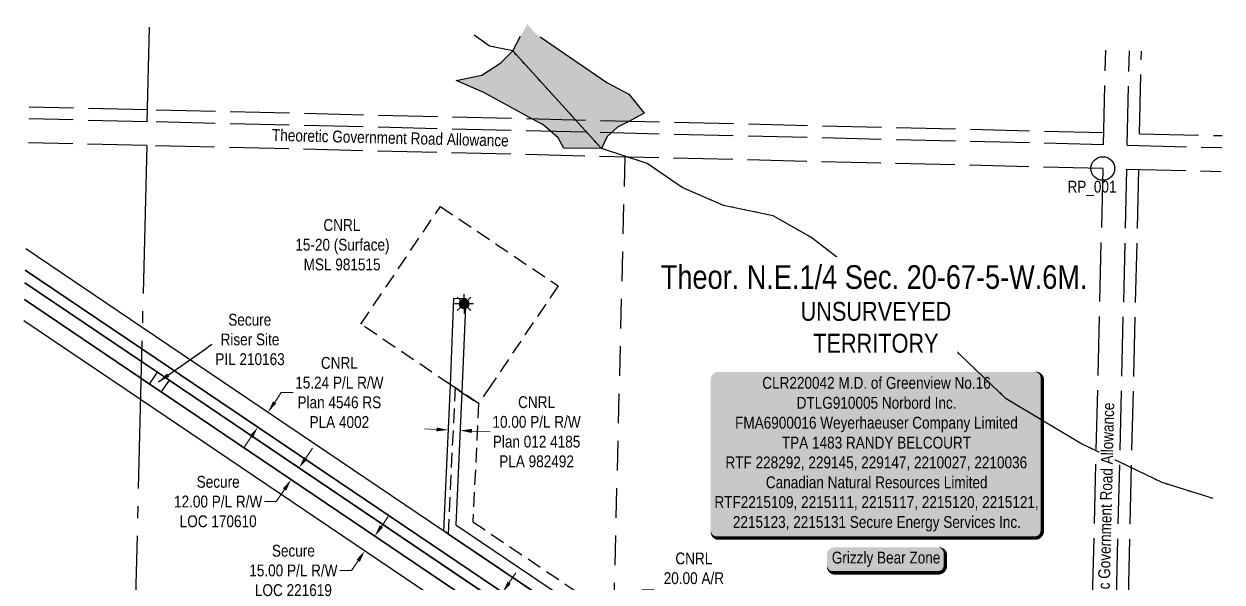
# Model space of a CAD drawing. Extents: x 388192 to 392250, y 6075257 to 6078288.
# Drawn here: x 389066 to 390078, y 6075915 to 6076387 of the extents above; entities that cross this region are included whole.
import ezdxf
from ezdxf.enums import TextEntityAlignment as Align

# ---------------------------------------------------------------- set-up
doc = ezdxf.new("R2010")
doc.units = 0
doc.header["$LTSCALE"] = 5
doc.header["$PDSIZE"] = 0.5
for name, pattern in [('foc-ACCESSROAD', [3.75, 2.5, -1.25]), ('foc-LSD', [8, 5, -3]), ('foc-QUARTERLINE', [33, 25, -3, 2, -3]), ('foc-UNSURVEYED', [12.5, 10, -2.5]), ('foc-WHEELTRACKS', [2, 0.4, -1.6])]:
    doc.linetypes.add(name, pattern=pattern)
doc.layers.get('Defpoints').update_dxf_attribs({"color": 9})
for name, color, linetype in [('35', 37, 'Continuous'), ('AS-WILDLIFE-BLOCK', 131, 'Continuous'), ('C-AR', 13, 'foc-ACCESSROAD'), ('C-RW', 13, 'Continuous'), ('C-SYMBOL', 7, 'Continuous'), ('C-WS', 13, 'foc-ACCESSROAD'), ('C-WS-S', 13, 'Continuous'), ('F-RW', 190, 'Continuous'), ('F-WS', 190, 'foc-ACCESSROAD'), ('L-QSEC', 8, 'foc-QUARTERLINE'), ('L-ROAD-T', 7, 'Continuous'), ('L-SECTION-LSD', 7, 'foc-LSD'), ('L-UNS-T', 3, 'Continuous'), ('L-USEC', 7, 'foc-UNSURVEYED'), ('T-WATER', 160, 'Continuous'), ('T-WATER-H', 133, 'Continuous'), ('T-WATER-P3', 160, 'foc-WHEELTRACKS')]:
    doc.layers.add(name, color=color, linetype=linetype)
for name, color, linetype, lineweight in [('C-AR-T', 13, 'Continuous', 9), ('C-WS-T', 13, 'Continuous', 9), ('F-AR-T', 190, 'Continuous', 9), ('F-WS-T', 190, 'Continuous', 9)]:
    doc.layers.add(name, color=color, linetype=linetype, lineweight=lineweight)
doc.styles.add('175L', font='ARIALN.TTF', dxfattribs={"height": 20})
doc.styles.add('80', font='ARIALN.TTF', dxfattribs={"height": 10})
doc.styles.add('80CG', font='ARIALN.TTF', dxfattribs={"height": 10})
doc.styles.add('80L', font='ARIALN.TTF', dxfattribs={"height": 10})
doc.styles.add('foc-LtypeFont', font='ARIALN.TTF', dxfattribs={"height": 7.35})
doc.linetypes.add('foc-TOPO-flowdirection-NOLINE', pattern='A,0,[">",foc-LtypeFont,S=0.3,R=0,X=0,Y=-0.945],-20,[">",foc-LtypeFont,S=0.3,R=0,X=0,Y=-0.945],0', length=20)
doc.dimstyles.new('Compass 5 000', dxfattribs={"dimscale": 5, "dimtxt": 9, "dimasz": 2, "dimexe": 0.2, "dimexo": 0.0625, "dimgap": 0.5, "dimtad": 0, "dimtih": 1, "dimtoh": 1, "dimzin": 0, "dimdsep": 46, "dimtxsty": '80CG', "dimcen": 0.1, "dimse1": 1, "dimse2": 1, "dimclrd": 256, "dimclrt": 256, "dimaunit": 1, "dimadec": 4, "dimazin": 0, "dimtfac": 0.06, "dimtofl": 0, "dimtmove": 0, "dimatfit": 1, "dimfxl": 0.2, "dimtolj": 1, "dimtzin": 0, "dimlwd": -1, "dimarcsym": 0})

# ---------------------------------------------------------------- blocks, each defined once
blk = doc.blocks.new('*U23')
h = blk.add_hatch(color=255)
edge = h.paths.add_edge_path()
edge.add_line((-134, -71), (134, -71))
edge.add_arc((134, -65), 6, 270, 360)
edge.add_line((140, -65), (140, 63.5))
edge.add_arc((134, 63.5), 6, 0, 90)
edge.add_line((134, 69.5), (-134, 69.5))
edge.add_arc((-134, 63.5), 6, 90, 180)
edge.add_line((-140, 63.5), (-140, -65))
edge.add_arc((-134, -65), 6, 180, 270)
at = {"color": 44, "flags": 128}
blk.add_lwpolyline([(-134, -71, 3, 3, 0), (134, -71, 3, 3, 0.414214), (140, -65, 3, 3, 0), (140, 63.5, 3, 0, 0.414214), (134, 69.5, 0, 0, 0), (-134, 69.5, 0, 0, 0.414214), (-140, 63.5, 0, 0, 0), (-140, -65, 0, 3, 0.414214)], format="xyseb", close=True, dxfattribs=at)
at = {"color": 44, "style": '80'}
blk.add_attdef('ENTER_TEXT_001', (-36, -5), '', height=10, dxfattribs=at)
blk = doc.blocks.new('*D25')
at = {"layer": 'Defpoints', "color": 0, "transparency": 16777216}
for p in [(389291.3, 6076016.7), (389284.6, 6076006.8), (389292, 6076001.8)]:
    blk.add_point(p, dxfattribs=at)
at = {"layer": 'F-AR-T', "transparency": 16777216}
for p, q in [((389304.3, 6076020), (389309.9, 6076028.3)), ((389286.4, 6075993.5), (389279.5, 6075983.2)), ((389279.5, 6075983.2), (389269.5, 6075983.2))]:
    blk.add_line(p, q, dxfattribs=at)
for points in [[(389303, 6076020.9), (389305.7, 6076019), (389298.7, 6076011.7)], [(389285, 6075994.4), (389287.8, 6075992.5), (389292, 6076001.8)]]:
    blk.add_solid(points, dxfattribs=at)
at = {"layer": 'F-AR-T', "transparency": 16777216, "insert": (389230.4, 6075983.2), "char_height": 10, "attachment_point": 5, "style": '80CG'}
blk.add_mtext('\\A1;Secure\\P12.00 P/L R/W\\PLOC 170610', dxfattribs=at)
blk = doc.blocks.new('*D26')
at = {"layer": 'Defpoints', "color": 0, "transparency": 16777216}
for p in [(389365.1, 6075952.4), (389354.2, 6075941.6), (389356.6, 6075939.9)]:
    blk.add_point(p, dxfattribs=at)
at = {"layer": 'F-AR-T', "transparency": 16777216}
for p, q in [((389368.2, 6075962.3), (389373.8, 6075970.6)), ((389348.6, 6075933.3), (389343, 6075925)), ((389343, 6075925), (389333, 6075925))]:
    blk.add_line(p, q, dxfattribs=at)
for points in [[(389366.8, 6075963.3), (389369.6, 6075961.4), (389362.6, 6075954)], [(389347.2, 6075934.2), (389350, 6075932.4), (389354.2, 6075941.6)]]:
    blk.add_solid(points, dxfattribs=at)
at = {"layer": 'F-AR-T', "transparency": 16777216, "insert": (389293.9, 6075925), "char_height": 10, "attachment_point": 5, "style": '80CG'}
blk.add_mtext('\\A1;Secure\\P15.00 P/L R/W\\PLOC 221619', dxfattribs=at)
blk = doc.blocks.new('*D27')
at = {"layer": 'C-AR-T', "transparency": 16777216}
for p, q in [((389576, 6075890.1), (389588.5, 6075908.7)), ((389588.5, 6075908.7), (389598.5, 6075908.7)), ((389553.5, 6075856.8), (389547.9, 6075848.5))]:
    blk.add_line(p, q, dxfattribs=at)
for points in [[(389574.6, 6075891), (389577.4, 6075889.2), (389570.4, 6075881.8)], [(389552.1, 6075857.7), (389554.8, 6075855.8), (389559, 6075865)]]:
    blk.add_solid(points, dxfattribs=at)
at = {"layer": 'Defpoints', "color": 0, "transparency": 16777216}
for p in [(389570.4, 6075881.8), (389615, 6075851.7), (389603.7, 6075834.9)]:
    blk.add_point(p, dxfattribs=at)
at = {"layer": 'C-AR-T', "transparency": 16777216, "insert": (389632, 6075908.7), "char_height": 10, "attachment_point": 5, "style": '80CG'}
blk.add_mtext('\\A1;CNRL\\P20.00 A/R\\PLOC 981131\\P(Expired)', dxfattribs=at)
blk = doc.blocks.new('*D28')
at = {"layer": 'C-AR-T', "transparency": 16777216}
for p, q in [((389278.1, 6076067.1), (389283.7, 6076075.4)), ((389283.7, 6076075.4), (389293.7, 6076075.4)), ((389258.3, 6076037.9), (389252.7, 6076029.6))]:
    blk.add_line(p, q, dxfattribs=at)
for points in [[(389276.7, 6076068), (389279.4, 6076066.1), (389272.5, 6076058.8)], [(389256.9, 6076038.8), (389259.7, 6076036.9), (389263.9, 6076046.2)]]:
    blk.add_solid(points, dxfattribs=at)
at = {"layer": 'Defpoints', "color": 0, "transparency": 16777216}
for p in [(389272.5, 6076058.8), (389335.7, 6076016), (389327.2, 6076003.4)]:
    blk.add_point(p, dxfattribs=at)
at = {"layer": 'C-AR-T', "transparency": 16777216, "insert": (389332.7, 6076075.4), "char_height": 10, "attachment_point": 5, "style": '80CG'}
blk.add_mtext('\\A1;CNRL\\P15.24 P/L R/W\\PPlan 4546 RS\\PPLA 4002', dxfattribs=at)
blk = doc.blocks.new('*D29')
at = {"layer": 'C-AR-T', "transparency": 16777216}
for p, q in [((389476.1, 6075914.8), (389481.7, 6075923.1)), ((389459.9, 6075890.7), (389427.2, 6075842.3)), ((389427.2, 6075842.3), (389417.2, 6075842.3))]:
    blk.add_line(p, q, dxfattribs=at)
for points in [[(389474.8, 6075915.7), (389477.5, 6075913.8), (389470.5, 6075906.5)], [(389458.5, 6075891.6), (389461.2, 6075889.8), (389465.5, 6075899)]]:
    blk.add_solid(points, dxfattribs=at)
at = {"layer": 'Defpoints', "color": 0, "transparency": 16777216}
for p in [(389430.1, 6075922.9), (389435.2, 6075930.4), (389465.5, 6075899)]:
    blk.add_point(p, dxfattribs=at)
at = {"layer": 'C-AR-T', "transparency": 16777216, "insert": (389380.9, 6075842.3), "char_height": 10, "attachment_point": 5, "style": '80CG'}
blk.add_mtext('\\A1;CNRL\\P9.00 P/L R/W\\PPLA 002713', dxfattribs=at)
blk = doc.blocks.new('*D32')
at = {"layer": 'C-AR-T', "transparency": 16777216}
for p, q in [((389414.7, 6076044.2), (389404.7, 6076044.7)), ((389444.5, 6076042.9), (389460.1, 6076042.2))]:
    blk.add_line(p, q, dxfattribs=at)
for points in [[(389414.8, 6076045.9), (389414.6, 6076042.6), (389424.7, 6076043.8)], [(389444.6, 6076044.6), (389444.5, 6076041.2), (389434.6, 6076043.4)]]:
    blk.add_solid(points, dxfattribs=at)
at = {"layer": 'Defpoints', "color": 0, "transparency": 16777216}
for p in [(389425, 6076051), (389434.6, 6076043.4), (389434.9, 6076050.5)]:
    blk.add_point(p, dxfattribs=at)
at = {"layer": 'C-AR-T', "transparency": 16777216, "insert": (389499.2, 6076042.2), "char_height": 10, "attachment_point": 5, "style": '80CG'}
blk.add_mtext('\\A1;CNRL\\P10.00 P/L R/W\\PPlan 012 4185\\PPLA 982492', dxfattribs=at)
blk = doc.blocks.new('GAS')
h = blk.add_hatch(color=255)
h.dxf.hatch_style = 1
edge = h.paths.add_edge_path()
edge.add_arc((0, 0), 0.9, 0, 360)
for p, q in [((-0.81, 0), (-1.62, 0)), ((-0.57, 0.57), (-1.14, 1.14)), ((0, 0.81), (0, 1.62)), ((0.57, 0.57), (1.14, 1.14)), ((1.62, 0), (0.81, 0)), ((-0.57, -0.57), (-1.14, -1.14)), ((0, -0.81), (0, -1.62)), ((1.14, -1.14), (0.57, -0.57))]:
    blk.add_line(p, q)
blk.add_circle((0, 0), 0.8)
blk = doc.blocks.new('*U69')
h = blk.add_hatch(color=255)
edge = h.paths.add_edge_path()
edge.add_line((-44, -11.5), (44, -11.5))
edge.add_arc((44, -5.5), 6, 270, 360)
edge.add_line((50, -5.5), (50, 4))
edge.add_arc((44, 4), 6, 0, 90)
edge.add_line((44, 10), (-44, 10))
edge.add_arc((-44, 4), 6, 90, 180)
edge.add_line((-50, 4), (-50, -5.5))
edge.add_arc((-44, -5.5), 6, 180, 270)
at = {"color": 131, "flags": 128}
blk.add_lwpolyline([(-44, -11.5, 3, 3, 0), (44, -11.5, 3, 3, 0.414214), (50, -5.5, 3, 3, 0), (50, 4, 3, 0, 0.414214), (44, 10, 0, 0, 0), (-44, 10, 0, 0, 0.414214), (-50, 4, 0, 0, 0), (-50, -5.5, 0, 3, 0.414214)], format="xyseb", close=True, dxfattribs=at)
at = {"color": 131, "style": '80'}
blk.add_attdef('ENTER_TEXT_001', (-36, -5), '', height=10, dxfattribs=at)

msp = doc.modelspace()

# ---------------------------------------------------------------- hatches: boundary and pattern name
at = {"layer": 'T-WATER-H'}
h = msp.add_hatch(color=256, dxfattribs=at)
h.dxf.hatch_style = 1
h.paths.add_polyline_path([(389522.36, 6076281.9), (389517.392, 6076290.694), (389504.453, 6076301.862), (389495.786, 6076306.562), (389454.623, 6076328.887), (389431.409, 6076339.26), (389453.065, 6076343.561), (389469.119, 6076354.187), (389479.12, 6076364.162), (389491.327, 6076386.93), (389498.147, 6076378.939), (389558.433, 6076337.343), (389577.204, 6076327.451), (389590.13, 6076311.479), (389576.992, 6076304.607), (389567.65, 6076299.72), (389558.774, 6076291.779), (389553.914, 6076281.78)])

# ---------------------------------------------------------------- linework, layer by layer
at = {"layer": '35', "color": 3}
msp.add_circle((389977.221, 6076264.752), 9.996, dxfattribs=at)
at = {"layer": 'C-AR'}
msp.add_lwpolyline([(389830.86, 6075693.372), (389821.111, 6075687.891), (389811.805, 6075694.171), (389802.596, 6075700.418), (389788.72, 6075709.802), (389779.486, 6075716.043), (389424.81, 6075955.811), (389430.649, 6076079.378), (389435.966, 6076075.792), (389450.295, 6076066.139), (389445.359, 6075966.249), (389799.173, 6075727.277), (389808.55, 6075720.976), (389822.464, 6075711.582), (389831.737, 6075705.319), (389841.008, 6075699.059), (389830.86, 6075693.372)], close=True, dxfattribs=at)
at = {"layer": 'C-RW'}
for points in [[(389067.948, 6076197.016), (389166.306, 6076130.536), (389420.804, 6075958.52), (389424.81, 6075955.811), (389779.486, 6075716.043), (389788.72, 6075709.802), (389802.596, 6075700.418), (389811.805, 6075694.171), (389821.111, 6075687.891), (389849.379, 6075668.882), (389834.491, 6075660.559), (389806.257, 6075679.532), (389796.959, 6075685.814), (389787.744, 6075692.063), (389773.865, 6075701.447), (389764.639, 6075707.682), (389165.861, 6076112.455), (389067.503, 6076178.931)], [(389067.503, 6076178.931), (389165.861, 6076112.455), (389764.639, 6075707.682), (389773.865, 6075701.447), (389787.744, 6075692.063), (389796.959, 6075685.814), (389806.257, 6075679.532), (389834.491, 6075660.559), (389825.547, 6075655.55), (389797.423, 6075674.564), (389788.16, 6075680.825), (389778.896, 6075687.087), (389765.002, 6075696.478), (389755.74, 6075702.738), (389189.113, 6076085.807), (389179.175, 6076092.527), (389165.596, 6076101.709), (389067.239, 6076168.204)], [(389765.522, 6075725.502), (389424.81, 6075955.811), (389420.804, 6075958.52), (389426.444, 6076082.025), (389429.461, 6076155.209), (389439.448, 6076154.8), (389435.973, 6076075.792), (389431.068, 6075963.639), (389775.307, 6075731.008)]]:
    msp.add_lwpolyline(points, dxfattribs=at)
at = {"layer": 'C-WS'}
msp.add_lwpolyline([(389461.096, 6076082.14), (389450.295, 6076066.139), (389435.966, 6076075.792), (389430.649, 6076079.378), (389426.445, 6076082.039), (389350.873, 6076133.253), (389417.988, 6076232.672), (389517.408, 6076165.56), (389461.096, 6076082.14)], close=True, dxfattribs=at)
at = {"layer": 'F-RW'}
for points in [[(389067.239, 6076168.204), (389165.597, 6076101.709), (389179.175, 6076092.527), (389189.113, 6076085.807), (389741.822, 6075712.146), (389755.74, 6075702.739), (389764.639, 6075707.686), (389776.352, 6075714.335), (389779.485, 6075716.047), (389789.254, 6075721.57), (389799.155, 6075727.258), (389814.191, 6075735.632), (389822.916, 6075740.549), (389966.384, 6075821.395), (389996.978, 6075838.635), (390067.773, 6075878.524)], [(390067.489, 6075866.888), (389996.694, 6075826.998), (389966.099, 6075809.758), (389827.819, 6075731.833), (389819.094, 6075726.917), (389808.55, 6075720.976), (389803.905, 6075718.359), (389798.5, 6075715.315), (389788.72, 6075709.802), (389785.616, 6075708.073), (389773.865, 6075701.447), (389765.002, 6075696.478), (389753.309, 6075689.904), (389744.047, 6075696.166), (389730.138, 6075705.568), (389182.398, 6076075.866), (389172.46, 6076082.586), (389165.245, 6076087.464), (389066.888, 6076153.958)]]:
    msp.add_lwpolyline(points, dxfattribs=at)
at = {"layer": 'F-RW', "flags": 128}
for points in [[(389066.888, 6076153.958), (389165.245, 6076087.464), (389172.46, 6076082.586), (389182.398, 6076075.866), (389730.138, 6075705.568), (389741.822, 6075712.146), (389750.668, 6075717.125), (389765.518, 6075725.484), (389775.304, 6075730.992), (389785.192, 6075736.559), (389966.811, 6075838.893), (389997.406, 6075856.132), (390068.201, 6075896.022)], [(390067.773, 6075878.526), (389996.978, 6075838.635), (389966.384, 6075821.395), (389822.916, 6075740.549), (389814.191, 6075735.632), (389799.119, 6075727.221), (389789.252, 6075721.575), (389779.483, 6075716.059), (389776.352, 6075714.335), (389764.637, 6075707.698), (389755.74, 6075702.74), (389744.047, 6075696.166), (389729.406, 6075687.932), (389164.806, 6076069.629), (389066.449, 6076136.124)]]:
    msp.add_lwpolyline(points, dxfattribs=at)
at = {"layer": 'F-WS'}
msp.add_lwpolyline([(389189.113, 6076085.807), (389182.398, 6076075.866), (389172.46, 6076082.586), (389179.175, 6076092.527), (389189.113, 6076085.807)], close=True, dxfattribs=at)
at = {"layer": 'L-QSEC', "flags": 128}
for points in [[(389170.583, 6076304.254), (389172.549, 6076384.085)], [(389170.088, 6076284.15), (389151.03, 6075510.025)]]:
    msp.add_lwpolyline(points, dxfattribs=at)
at = {"layer": 'L-SECTION-LSD', "flags": 128}
msp.add_lwpolyline([(389573.654, 6076274.452), (389553.93, 6075470.344)], dxfattribs=at)
at = {"layer": 'L-USEC', "flags": 128}
for points in [[(389977.712, 6076284.855), (389979.664, 6076364.687)], [(389997.816, 6076284.373), (389999.768, 6076364.204)], [(390008.113, 6076294.181), (390009.818, 6076363.962)], [(389170.831, 6076314.305), (389070.894, 6076316.707)], [(389170.571, 6076304.254), (389070.647, 6076306.656)], [(389977.958, 6076294.907), (389170.831, 6076314.305)], [(389977.704, 6076284.856), (389170.571, 6076304.254)], [(389170.088, 6076284.15), (389070.152, 6076286.552)], [(390008.113, 6076294.181), (390077.892, 6076292.504)], [(389977.221, 6076264.752), (389170.088, 6076284.15)], [(389997.816, 6076284.373), (390077.646, 6076282.454)], [(389977.221, 6076264.752), (389957.567, 6075460.645)], [(389997.324, 6076264.261), (389977.67, 6075460.153)], [(390007.376, 6076264.028), (389987.722, 6075459.92)], [(389997.324, 6076264.269), (390077.155, 6076262.35)]]:
    msp.add_lwpolyline(points, dxfattribs=at)
at = {"layer": 'T-WATER'}
msp.add_lwpolyline([(389502.171, 6076376.163), (389558.433, 6076337.343), (389577.204, 6076327.451), (389590.13, 6076311.479), (389576.992, 6076304.607), (389567.65, 6076299.72), (389558.774, 6076291.779), (389553.914, 6076281.78), (389522.36, 6076281.9), (389517.392, 6076290.694), (389504.453, 6076301.862), (389495.786, 6076306.562), (389454.623, 6076328.887), (389431.409, 6076339.26), (389453.065, 6076343.561), (389469.119, 6076354.187), (389479.12, 6076364.162), (389485.766, 6076376.557)], dxfattribs=at)
at = {"layer": 'T-WATER-P3', "flags": 128}
msp.add_lwpolyline([(390070.397, 6075985.869), (390027.298, 6075999.319), (389958.815, 6076032.322), (389895.624, 6076070.107), (389844.171, 6076119.279), (389730.72, 6076206.634), (389698.906, 6076224.789), (389657.044, 6076233.605), (389622.098, 6076248.664), (389592.57, 6076268.919), (389553.914, 6076281.78), (389479.12, 6076364.162), (389459.371, 6076368.256), (389446.397, 6076377.503)], dxfattribs=at)
at = {"layer": 'T-WATER-P3', "linetype": 'foc-TOPO-flowdirection-NOLINE', "flags": 128}
msp.add_lwpolyline([(390070.397, 6075985.869), (390027.298, 6075999.319), (389958.815, 6076032.322), (389895.624, 6076070.107), (389844.171, 6076119.279), (389730.72, 6076206.634), (389698.906, 6076224.789), (389657.044, 6076233.605), (389622.098, 6076248.664), (389592.57, 6076268.919), (389553.914, 6076281.78), (389479.12, 6076364.162), (389459.371, 6076368.256), (389446.397, 6076377.503)], dxfattribs=at)

# ---------------------------------------------------------------- block references
ref = msp.add_blockref('*U23', (389786.185, 6076023.405), dxfattribs=dict(xscale=0.9996379999999999, yscale=0.9996379999999999, zscale=0.9996379999999999))
ref.add_attrib('ENTER_TEXT_001', 'CLR220042 M.D. of Greenview No.16', (389689.753, 6076078.584), dxfattribs={"color": 44, "height": 9.99638, "style": '80'})
ref.add_attrib('ENTER_TEXT_002', 'DTLG910005 Norbord Inc.', (389718.77, 6076061.746), dxfattribs={"color": 44, "height": 9.99638, "style": '80'})
ref.add_attrib('ENTER_TEXT_003', 'FMA6900016 Weyerhaeuser Company Limited', (389666.774, 6076044.908), dxfattribs={"color": 44, "height": 9.99638, "style": '80'})
ref.add_attrib('ENTER_TEXT_004', 'TPA 1483 RANDY BELCOURT', (389706.292, 6076028.07), dxfattribs={"color": 44, "height": 9.99638, "style": '80'})
ref.add_attrib('ENTER_TEXT_005', 'RTF 228292, 229145, 229147, 2210027, 2210036', (389658.659, 6076011.369), dxfattribs={"color": 44, "height": 9.99638, "style": '80'})
ref.add_attrib('ENTER_TEXT_006', 'Canadian Natural Resources Limited', (389692.763, 6075994.531), dxfattribs={"color": 44, "height": 9.99638, "style": '80'})
ref.add_attrib('ENTER_TEXT_007', 'RTF2215109, 2215111, 2215117, 2215120, 2215121,', (389649.334, 6075977.829), dxfattribs={"color": 44, "height": 9.99638, "style": '80'})
ref.add_attrib('ENTER_TEXT_008', '2215123, 2215131 Secure Energy Services Inc.', (389664.909, 6075960.991), dxfattribs={"color": 44, "height": 9.99638, "style": '80'})
at = {"layer": 'AS-WILDLIFE-BLOCK'}
ref = msp.add_blockref('*U69', (389794.343, 6075934.546), dxfattribs=dict(at, xscale=0.9996379999999999, yscale=0.9996379999999999, zscale=0.9996379999999999))
ref.add_attrib('ENTER_TEXT_001', 'Grizzly Bear Zone', (389748.449, 6075930.929), dxfattribs={"layer": '0', "color": 131, "height": 9.99638, "style": '80'})
at = {"layer": 'C-WS-S', "xscale": 4.998189999999997, "yscale": 4.998189999999997, "zscale": 4.998189999999997}
msp.add_blockref('GAS', (389437.999, 6076150.364), dxfattribs=at)

# ---------------------------------------------------------------- texts
at = {"layer": '35', "color": 3, "style": '80'}
msp.add_attdef('RP_001', (389947.427, 6076244.388), 'RP', height=9.9964, dxfattribs=at)
at = {"layer": 'C-WS-T', "insert": (389294.485, 6076221.986), "char_height": 9.99638, "width": 79.74492, "attachment_point": 1, "style": '80L'}
msp.add_mtext('\\pi24.77902;CNRL\\P\\pi1.05296;15-20 (Surface)\\P\\pi8.06611;MSL 981515', dxfattribs=at)
at = {"layer": 'F-WS-T', "insert": (389227.5, 6076141.956), "char_height": 9.99638, "width": 58.1417, "attachment_point": 1, "style": '80L'}
msp.add_mtext('\\pi11.4374;Secure\\P\\pi4.94248;Riser Site\\P\\pi0.4898;PIL 210163', dxfattribs=at)
at = {"layer": 'L-ROAD-T', "style": '80L'}
msp.add_text('Theoretic Government Road Allowance', height=9.99638, rotation=358.623239, dxfattribs=at).set_placement((389375.737, 6076290.702), align=Align.MIDDLE_CENTER)

# ---------------------------------------------------------------- dimensions: what is measured, and where the dimension line sits
at = {"layer": 'C-AR-T'}
for base, p1, p2, angle, text, picture, middle in [((389272.463, 6076058.784), (389327.159, 6076003.418), (389335.694, 6076016.046), 55.945126, 'CNRL\\P15.24 P/L R/W\\PPlan 4546 RS\\PPLA 4002', '*D28', (389332.749, 6076075.354)), ((389434.554, 6076043.351), (389425.026, 6076050.976), (389434.869, 6076050.545), 357.496079, 'CNRL\\P10.00 P/L R/W\\PPlan 012 4185\\PPLA 982492', '*D32', (389499.202, 6076042.233)), ((389570.374, 6075881.812), (389603.684, 6075834.898), (389615.008, 6075851.665), 55.964212, 'CNRL\\P20.00 A/R\\PLOC 981131\\P(Expired)', '*D27', (389632.031, 6075908.676)), ((389465.46, 6075898.982), (389435.174, 6075930.4), (389430.096, 6075922.89), 235.93918, 'CNRL\\P9.00 P/L R/W\\PPLA 002713', '*D29', (389380.88, 6075842.339))]:
    dim = msp.add_linear_dim(base=base, p1=p1, p2=p2, angle=angle, text=text, dimstyle='Compass 5 000', dxfattribs=at)
    dim.commit()
    dim.dimension.update_dxf_attribs({"geometry": picture, "text_midpoint": middle, "dimtype": 161})
at = {"layer": 'F-AR-T'}
for base, p1, p2, angle, text, picture, middle in [((389292.018, 6076001.758), (389291.332, 6076016.702), (389284.613, 6076006.764), 235.939444, 'Secure\\P12.00 P/L R/W\\PLOC 170610', '*D25', (389230.415, 6075983.243)), ((389354.198, 6075941.591), (389365.052, 6075952.383), (389356.64, 6075939.94), 235.939339, 'Secure\\P15.00 P/L R/W\\PLOC 221619', '*D26', (389293.91, 6075925.022))]:
    dim = msp.add_linear_dim(base=base, p1=p1, p2=p2, angle=angle, text=text, dimstyle='Compass 5 000', dxfattribs=at)
    dim.commit()
    dim.dimension.update_dxf_attribs({"geometry": picture, "text_midpoint": middle, "dimtype": 161})

# ---------------------------------------------------------------- leaders
at = {"layer": 'F-WS-T', "path_type": 1}
msp.add_leader([(389180.048, 6076084.321), (389224.975, 6076116.179)], dimstyle='Compass 5 000', override={"dimgap": 0.5, "dimtad": 0}, dxfattribs=at)

# ---------------------------------------------------------------- next in the draw order: texts
at = {"layer": 'L-ROAD-T', "insert": (389974.504, 6075967.14), "char_height": 9.99638, "width": 201.3803, "attachment_point": 2, "rotation": 88.599875, "style": '80L', "bg_fill": 3, "box_fill_scale": 1.15, "bg_fill_color": 256, "bg_fill_true_color": 256, "bg_fill_transparency": 0}
msp.add_mtext('Theoretic Government Road Allowance', dxfattribs=at)
at = {"layer": 'L-UNS-T', "color": 3, "insert": (389785.657, 6076152.04), "char_height": 15.99421, "width": 127.84784, "attachment_point": 2, "line_spacing_factor": 1.010641, "style": '80L', "bg_fill": 3, "box_fill_scale": 1.3, "bg_fill_color": 256, "bg_fill_transparency": 0}
msp.add_mtext('UNSURVEYED TERRITORY', dxfattribs=at)

# ---------------------------------------------------------------- next in the draw order: texts
at = {"layer": 'C-SYMBOL', "color": 3, "insert": (389604.109, 6076183.023), "char_height": 19.99276, "width": 362.05279, "attachment_point": 1, "style": '175L', "bg_fill": 3, "box_fill_scale": 1.35, "bg_fill_color": 256, "bg_fill_transparency": 0}
msp.add_mtext('Theor. N.E.1/4 Sec. 20-67-5-W.6M.', dxfattribs=at)

doc.saveas('drawing.dxf')
